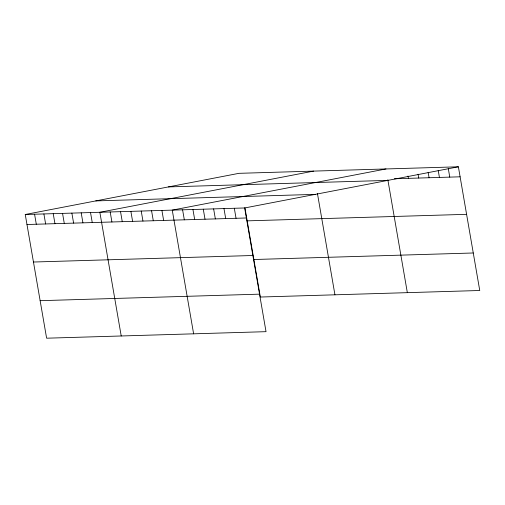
<?xml version="1.0" encoding="UTF-8"?>
<svg xmlns="http://www.w3.org/2000/svg" width="505" height="505" viewBox="0 0 505 505"><rect width="100%" height="100%" fill="white"/><g stroke="black" fill="none" stroke-linecap="round" stroke-linejoin="round"><path stroke-width="0.76" d="M25.25 214.499L244.66 207.965L266.028 331.671L46.618 338.198L25.25 214.499L238.972 173.329L458.382 166.802L479.75 290.501L260.34 297.035L244.938 207.839M313.573 171.107L99.851 212.277L121.219 335.983M385.978 168.954L172.255 210.124L193.623 333.83M244.66 207.965L458.382 166.802M394.355 178.77L460.112 176.813M168.443 186.913L387.853 180.386M95.78 200.908L315.189 194.381M26.98 224.51L246.389 217.977M247.185 220.855L466.595 214.328M33.463 262.026L252.866 255.498M253.864 259.513L473.267 252.986M40.135 300.683L259.545 294.156M448.307 168.645L449.766 177.116M438.226 170.494L439.426 177.425M428.152 172.344L429.08 177.735M418.071 174.193L418.74 178.044M407.996 176.037L408.394 178.347M387.84 179.73L407.346 292.66M317.418 193.371L334.941 294.813M234.314 208.275L236.043 218.286M223.974 208.584L225.697 218.596M213.628 208.893L215.357 218.905M203.281 209.196L205.011 219.208M192.942 209.506L194.671 219.517M182.595 209.815L184.325 219.827M161.909 210.427L163.639 220.445M151.563 210.736L153.293 220.748M141.223 211.046L142.953 221.057M130.877 211.355L132.607 221.367M120.537 211.658L122.267 221.676M110.191 211.967L111.921 221.979M90.521 212.555L92.251 222.566M81.198 212.832L82.927 222.844M71.874 213.11L73.604 223.122M62.551 213.388L64.28 223.399M53.227 213.666L54.957 223.677M43.897 213.943L45.627 223.955M34.574 214.221L36.303 224.233"/></g></svg>
